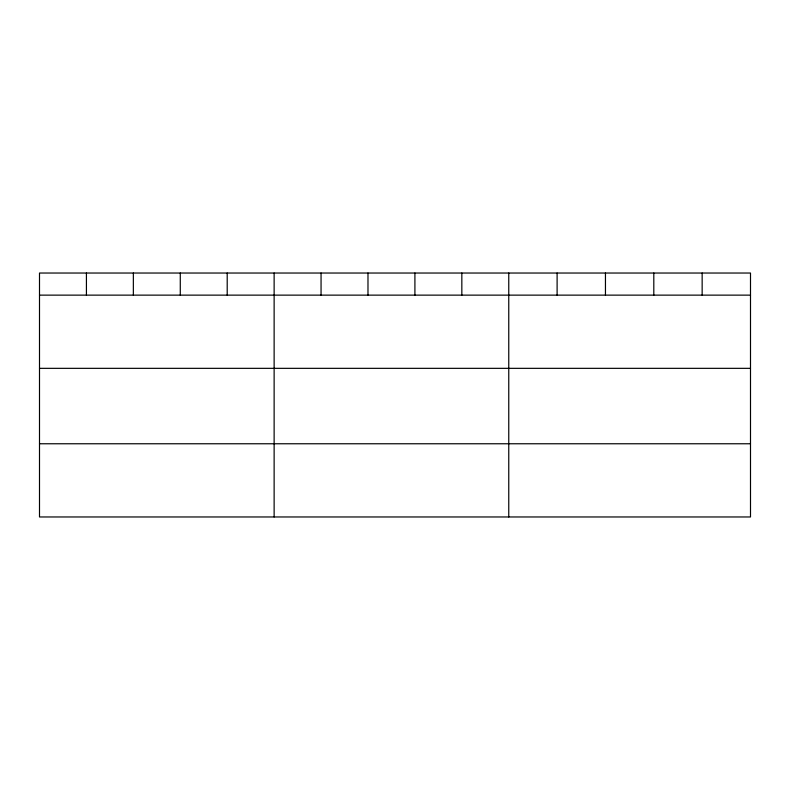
<?xml version="1.0" encoding="UTF-8"?>
<svg xmlns="http://www.w3.org/2000/svg" width="790" height="790" viewBox="0 0 790 790"><rect width="100%" height="100%" fill="white"/><g stroke="black" fill="none" stroke-linecap="round" stroke-linejoin="round"><path stroke-width="1.19" d="M750.5 295.134L750.5 516.966L39.5 516.966L39.5 273.034L750.5 273.034L750.5 295.134L39.5 295.134M39.5 368.338L750.5 368.338M39.5 443.763L750.5 443.763M702.152 273.034L702.152 295.134M653.804 273.034L653.804 295.134M605.456 273.034L605.456 295.134M557.108 273.034L557.108 295.134M508.76 273.034L508.76 516.966M461.834 273.034L461.834 295.134M414.908 273.034L414.908 295.134M367.982 273.034L367.982 295.134M321.056 273.034L321.056 295.134M274.13 273.034L274.13 516.966M227.204 273.034L227.204 295.134M180.278 273.034L180.278 295.134M133.352 273.034L133.352 295.134M86.426 273.034L86.426 295.134"/></g></svg>
